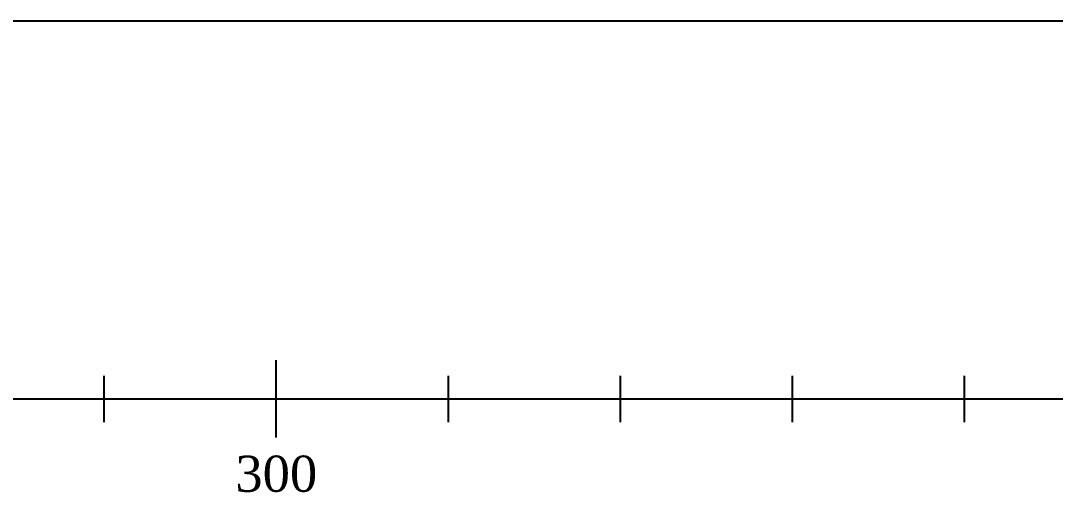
# Model space of a CAD drawing. Header units: metres. Extents: x 5 to 509, y -1 to 159.
# Drawn here: x 320.1 to 380.3, y 23.6 to 51 of the extents above; entities that cross this region are included whole.
import ezdxf
from ezdxf.enums import TextEntityAlignment as Align

# ---------------------------------------------------------------- set-up
doc = ezdxf.new("R2010")
doc.units = ezdxf.units.M
doc.linetypes.add('DASHED', pattern=[0.6, 0.35, -0.25])
for name, color, linetype in [('BASE', 8, 'Continuous'), ('TEXT', 7, 'Continuous'), ('WAVE', 7, 'Continuous')]:
    doc.layers.add(name, color=color, linetype=linetype)
doc.styles.add('TNR', font='Times New Roman.ttf')

msp = doc.modelspace()

# ---------------------------------------------------------------- linework, layer by layer
at = {"layer": 'BASE'}
for p, q in [((29, 51), (501, 51)), ((335, 26.75), (335, 31.25)), ((325, 27.65), (325, 30.35)), ((345, 27.65), (345, 30.35)), ((355, 27.65), (355, 30.35)), ((365, 27.65), (365, 30.35)), ((375, 27.65), (375, 30.35)), ((29, 29), (501, 29))]:
    msp.add_line(p, q, dxfattribs=at)
at = {"layer": 'WAVE', "linetype": 'DASHED'}
msp.add_lwpolyline([(95, 51), (495, 51)], dxfattribs=at)
at = {"layer": 'WAVE'}
msp.add_lwpolyline([(95, 51), (495, 51)], dxfattribs=at)

# ---------------------------------------------------------------- texts
at = {"layer": 'TEXT', "style": 'TNR'}
msp.add_text('300', height=2.1, dxfattribs=at).set_placement((335, 25.7), align=Align.TOP_CENTER)

doc.saveas('drawing.dxf')
